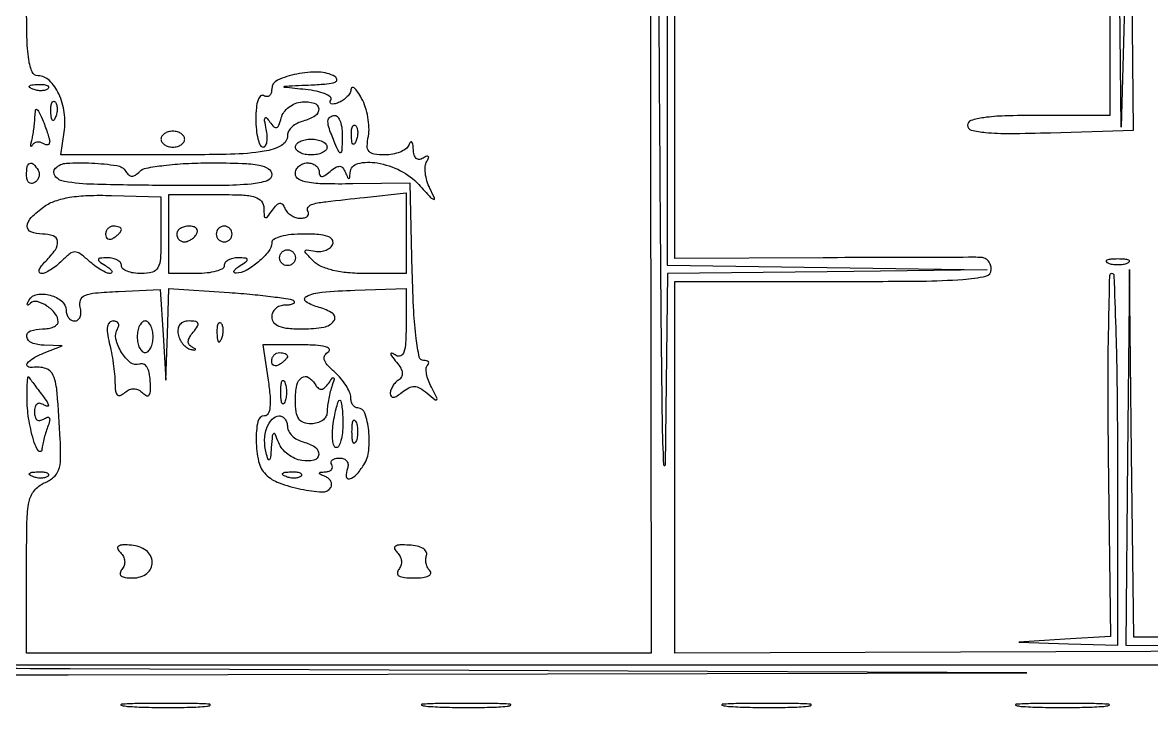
# Model space of a CAD drawing. Extents: x 23 to 255, y 40 to 184.
# Drawn here: x 181.51 to 193.59, y 39.85 to 47.19 of the extents above; entities that cross this region are included whole.
import ezdxf

# ---------------------------------------------------------------- set-up
doc = ezdxf.new("R2010")
doc.units = 0
doc.header["$MEASUREMENT"] = 0

msp = doc.modelspace()

# ---------------------------------------------------------------- linework, layer by layer
for points in [[(207.919475, 175.632891, 0.000007), (191.762556, 175.634099, 0.00002), (173.0434, 175.634494, 0.000013), (151.49745, 175.633531), (95.9364, 175.6296)], [(167.053275, 40.332954, -0.00004), (171.696274, 40.311522, -0.412839), (171.738, 40.2696, 0.412233), (171.77934, 40.227979, 0.000133), (174.318427, 40.211474, 0.001523), (177.474534, 40.201411, 0.000538), (181.99575, 40.20564), (192.2535, 40.226281), (182.0169, 40.2696, -0.000343), (177.467187, 40.291974, -0.994221), (177.467185, 40.304415, -0.001419), (180.053836, 40.31256, -0.000056), (189.504, 40.314428, -0.000244), (196.145196, 40.311752, -0.000507), (201.325528, 40.301882, -0.000554)], [(188.222756, 51.69065), (188.228809, 46.064725), (188.234861, 40.4388), (184.893231, 40.4388), (181.5516, 40.4388), (181.5516, 41.307039, -0.00422), (181.556132, 41.844042, -0.04516), (181.579421, 42.060584, -0.124096), (181.635556, 42.178496, -0.117056), (181.74195, 42.258789, 0.070598), (181.840532, 42.319828, 0.131779), (181.894205, 42.396072, 0.083928), (181.915947, 42.512981, 0.017354), (181.912104, 42.723, 0.005887), (181.879673, 43.223002, 0.072886), (181.837813, 43.408401, 0.228841), (181.757231, 43.483967, 0.115498), (181.61505, 43.494418, -0.181515), (181.564739, 43.504749, -0.449678), (181.559325, 43.53747, -0.092713), (181.627751, 43.595658, -0.034421), (181.74195, 43.650964), (181.9323, 43.727475), (181.74195, 43.732838, -0.077826), (181.607225, 43.757841, -0.285223), (181.555253, 43.822604, -0.349479), (181.593771, 43.885168, -0.086849), (181.7208, 43.9074, 0.041949), (181.785579, 43.912844, 0.061523), (181.840298, 43.929208, 0.080835), (181.877412, 43.95325, 0.211751), (181.89, 43.981641, 0.168543), (181.859677, 44.069043, 0.077457), (181.770197, 44.152117, 0.083656), (181.666478, 44.19928, 0.254255), (181.593702, 44.181616, -0.035479), (181.570227, 44.163202, -0.484039), (181.561244, 44.166054, -0.205112), (181.561902, 44.181439, -0.018049), (181.580421, 44.216708, -0.228997), (181.666267, 44.275561, -0.104731), (181.805266, 44.267496, -0.104231), (181.929533, 44.203688, -0.225908), (181.9746, 44.109033, 0.079247), (181.98173, 44.064328, 0.090944), (182.00235, 44.026378, 0.100771), (182.033038, 44.001007, 0.123107), (182.069067, 43.992, 0.17478), (182.101918, 44.003845, 0.129679), (182.124545, 44.03549, 0.095002), (182.132937, 44.083399, 0.059285), (182.125272, 44.14005, -0.151389), (182.128899, 44.216204, -0.211197), (182.175481, 44.264787, -0.076308), (182.288408, 44.292163, -0.010137), (182.534214, 44.308221), (182.981418, 44.328342), (183.011912, 43.842921), (183.042407, 43.3575), (183.058403, 43.849398), (183.0744, 44.341297), (183.719963, 44.296585, -0.006067), (183.970627, 44.276166, -0.009047), (184.18921, 44.25169, -0.004755), (184.372099, 44.226082, -0.160552), (184.410863, 44.206537, -0.285458), (184.414832, 44.18953, -0.203068), (184.401464, 44.174518, -0.080306), (184.366314, 44.164323, -0.030518), (184.3152, 44.1612, 0.088788), (184.261366, 44.151564, 0.094932), (184.215619, 44.123923, 0.09994), (184.185014, 44.082712, 0.110331), (184.1742, 44.0343, 0.176579), (184.19532, 43.976362, 0.128937), (184.25175, 43.936481, 0.069535), (184.35286, 43.913879, 0.020272), (184.5126, 43.9074, 0.043098), (184.73249, 43.926389, 0.193039), (184.840328, 43.993051, 0.427043), (184.826787, 44.071251, 0.084288), (184.6818, 44.136687, -0.078497), (184.541742, 44.197969, -0.586067), (184.545074, 44.254816, -0.091728), (184.711526, 44.300718, -0.013444), (185.0625, 44.321537), (185.6124, 44.339339), (185.6124, 43.949177, -0.01262), (185.607657, 43.761273, -0.065753), (185.588961, 43.659572, -0.205416), (185.554633, 43.620297, -0.252225), (185.50665, 43.622547, 0.021096), (185.457994, 43.649053, 0.574008), (185.448095, 43.642489, 0.150273), (185.45684, 43.618918, 0.006829), (185.510758, 43.550471, -0.039539), (185.55428, 43.487106, -0.103416), (185.571394, 43.434889, -0.153879), (185.563126, 43.392972, -0.130002), (185.531908, 43.360039, 0.065092), (185.497975, 43.332397, 0.051932), (185.469258, 43.294892, 0.053434), (185.449727, 43.253717, 0.084235), (185.4432, 43.215248, 0.167546), (185.453109, 43.186506, 0.26259), (185.476642, 43.176745, 0.113412), (185.515975, 43.190936, 0.030163), (185.5701, 43.2306, -0.050171), (185.640928, 43.278277, -0.133918), (185.69976, 43.291801, -0.12344), (185.760335, 43.273992, -0.039567), (185.837751, 43.219809, 0.005109), (185.92487, 43.149425, 0.428064), (185.940204, 43.15158, 0.281349), (185.941634, 43.170933, 0.003673), (185.883027, 43.282927, -0.03338), (185.850398, 43.355461, -0.044324), (185.831292, 43.425198, -0.051397), (185.826897, 43.482825, -0.192011), (185.840977, 43.515577, 0.115474), (185.853578, 43.53588, 0.254707), (185.850528, 43.553307, 0.16988), (185.83157, 43.56525, 0.056467), (185.798471, 43.569, -0.356666), (185.753095, 43.606086, -0.018716), (185.720421, 43.804799, -0.018684), (185.694697, 44.095771, -0.006408), (185.678621, 44.518654), (185.6547, 45.468309), (185.04135, 45.458862, -0.008395), (184.734356, 45.459288, -0.038988), (184.558044, 45.476286, -0.082994), (184.461122, 45.510534, -0.272867), (184.428, 45.566707, -0.107376), (184.437722, 45.611458, -0.099541), (184.465277, 45.649545, -0.09578), (184.506455, 45.675081, -0.091283), (184.5549, 45.684, -0.073201), (184.60339, 45.676863, -0.087756), (184.644523, 45.656106, -0.100549), (184.672021, 45.625253, -0.132654), (184.6818, 45.589041, 0.095656), (184.689042, 45.551533, 0.31457), (184.709018, 45.538451, 0.143321), (184.743595, 45.549696, 0.023397), (184.800473, 45.592572, -0.03412), (184.861509, 45.636563, -0.156919), (184.90328, 45.647007, -0.214827), (184.935484, 45.62985, -0.06923), (184.962994, 45.581781, 0.010608), (184.98629, 45.527107, 0.275956), (184.998924, 45.518309, 0.398874), (185.008695, 45.526362, 0.014839), (185.013521, 45.57825, -0.329183), (185.096331, 45.676746, -0.102017), (185.301809, 45.683395, -0.074559), (185.552101, 45.6005, -0.090711), (185.748463, 45.45135, 0.002727), (185.874721, 45.314655, 0.123371), (185.9068, 45.293907, 0.653706), (185.91669, 45.304707, 0.009243), (185.867393, 45.410798, -0.040802), (185.835957, 45.49139, -0.042953), (185.81869, 45.574645, -0.046975), (185.816861, 45.648486, -0.121711), (185.833059, 45.69882, 0.030943), (185.853172, 45.736373, 0.324046), (185.849949, 45.75253, 0.30504), (185.833131, 45.755158, 0.029117), (185.794671, 45.734379, -0.117623), (185.754447, 45.721075, -0.205695), (185.721701, 45.731945, -0.146394), (185.699466, 45.7679, -0.054932), (185.690321, 45.827057, 0.022138), (185.685337, 45.883622, 0.170249), (185.673476, 45.907005, 0.453622), (185.658393, 45.90568, 0.062064), (185.640971, 45.87435, -0.141396), (185.609209, 45.8338, -0.058824), (185.54788, 45.799664, -0.051787), (185.469136, 45.776431, -0.045888), (185.383988, 45.7686, -0.034734), (185.270428, 45.776498, -0.181435), (185.216286, 45.805924, -0.189552), (185.196205, 45.862815, -0.038407), (185.208411, 45.971231, 0.057402), (185.215256, 46.06331, 0.034061), (185.203315, 46.17286, 0.033701), (185.176145, 46.281977, 0.048766), (185.136671, 46.373081, 0.019998), (185.093871, 46.443471, 0.062521), (185.057767, 46.485374, 0.248156), (185.035675, 46.490974, 0.337384), (185.023198, 46.475601, -0.114782), (185.012385, 46.434882, -0.063047), (184.982513, 46.392508, -0.05774), (184.939337, 46.354985, -0.058494), (184.888906, 46.32852, -0.037356), (184.841466, 46.314274, -0.1367), (184.810416, 46.315973, -0.3162), (184.799175, 46.33133, -0.144234), (184.806077, 46.356557, 0.373615), (184.800787, 46.389023, 0.07579), (184.746593, 46.421719, 0.04735), (184.654476, 46.449905, 0.024588), (184.535521, 46.468266, -0.000685), (184.310395, 46.492071, -0.666966), (184.308228, 46.499394, -0.160437), (184.326013, 46.506167, -0.000406), (184.5972, 46.518351, 0.011263), (184.765164, 46.529556, 0.062102), (184.853636, 46.548707, 0.341879), (184.871173, 46.575785, 0.247221), (184.851, 46.607338, 0.124127), (184.678847, 46.655028, 0.054817), (184.442005, 46.634545, 0.056863), (184.235994, 46.568691, 0.295093), (184.1742, 46.473105, -0.072554), (184.167939, 46.430188, -0.148531), (184.149349, 46.402096, -0.188677), (184.121762, 46.393006, -0.125378), (184.0896, 46.4031, 0.336396), (184.05597, 46.399881, 0.125298), (184.02842, 46.35756, 0.059005), (184.010481, 46.27335, 0.023007), (184.005, 46.154293, 0.024045), (184.010552, 46.038905, 0.038321), (184.027525, 45.941646, 0.044956), (184.052011, 45.872253, 0.293443), (184.08168, 45.8532, 0.260791), (184.107739, 45.867784, 0.092441), (184.12358, 45.909115, 0.062559), (184.12707, 45.970608, 0.036889), (184.116641, 46.04355, -0.010088), (184.098885, 46.133177, -0.160497), (184.103241, 46.163463, -0.52662), (184.119013, 46.165689, -0.030991), (184.155124, 46.120998, 0.0391), (184.198008, 46.06965, 0.29518), (184.227395, 46.062993, 0.220083), (184.252005, 46.087561, 0.024307), (184.276481, 46.165475, -0.096101), (184.305839, 46.226658, -0.069577), (184.359033, 46.280652, -0.067324), (184.427039, 46.319543, -0.077618), (184.499718, 46.336569, -0.08835), (184.628384, 46.323522, -0.317782), (184.677319, 46.262775, -0.272723), (184.638662, 46.186627, -0.078351), (184.5126, 46.131513, 0.056221), (184.447895, 46.106557, 0.063139), (184.393103, 46.068544, 0.072385), (184.355959, 46.023871, 0.138147), (184.3434, 45.979284, -0.273044), (184.279294, 45.870645, -0.087555), (184.094907, 45.807499, -0.033903), (183.734291, 45.775865, -0.00493), (182.997533, 45.7686), (181.919304, 45.7686), (181.955128, 46.012685, 0.071421), (181.955785, 46.222558, 0.073984), (181.897047, 46.421445, 0.088771), (181.796466, 46.564761, 0.19797), (181.675523, 46.6146, -0.299874), (181.612259, 46.656292, -0.066804), (181.575701, 46.787356, -0.029695), (181.556279, 47.031946, -0.004967), (181.5516, 47.5029)], [(188.4042, 49.4064), (188.4042, 46.997052), (188.4042, 44.587703), (190.11735, 44.562949), (191.8305, 44.538195), (190.118854, 44.518897), (188.407208, 44.4996), (188.382978, 42.44805, -0.970761), (188.369837, 42.447815, -0.008494), (188.354875, 42.93754, -0.001475), (188.337373, 44.587742, -0.000496), (188.321332, 46.9953, 0.000459), (188.305034, 49.468835, 0.000951)], [(194.60115, 40.459037), (188.4888, 40.4388), (188.4888, 42.4269), (188.4888, 44.415), (190.1808, 44.415, 0.002184), (191.124596, 44.419123, 0.016532), (191.56965, 44.437736, 0.031097), (191.815281, 44.471608, 0.357), (191.8728, 44.5419, 0.081451), (191.86481, 44.590625, 0.089431), (191.841736, 44.632515, 0.097204), (191.807394, 44.661156, 0.1179), (191.76705, 44.672175, 0.008329), (191.687816, 44.673383, 0.000126), (191.226403, 44.672616, 0.000339), (190.690608, 44.671227, 0.000224), (190.07505, 44.668938), (188.4888, 44.662326), (188.4888, 46.992063), (188.4888, 49.3218)], [(193.1418, 47.7567), (193.1418, 46.1916), (192.3804, 46.1916, 0.007208), (192.01816, 46.186378, 0.027293), (191.792425, 46.167508, 0.043177), (191.655692, 46.136317, 0.325444), (191.618821, 46.08585, 0.344373), (191.658506, 46.034887, 0.039269), (191.812183, 46.008923, 0.024174), (192.070306, 45.998453, 0.005531), (192.507121, 46.006693), (193.3956, 46.033286), (193.376996, 47.867893)], [(197.034959, 40.608), (193.398718, 40.608), (193.374372, 42.57495), (193.350026, 44.5419), (193.330513, 42.533539), (193.311, 40.525178), (197.01225, 40.502227, -0.001224)]]:
    msp.add_lwpolyline(points, format="xyb")
msp.add_lwpolyline([(193.311, 47.8836), (193.263608, 46.0647), (193.245004, 47.73555)])
for points in [[(181.782488, 46.478887, -0.126455), (181.754829, 46.462539, -0.060344), (181.713772, 46.455842, -0.05415), (181.666603, 46.459008, -0.051402), (181.620338, 46.472209, -0.054073), (181.585087, 46.490952, -0.470617), (181.583628, 46.50637, -0.168741), (181.608311, 46.518326, -0.018894), (181.67145, 46.523321, -0.028489), (181.730347, 46.522391, -0.077125), (181.770954, 46.513024, -0.208169), (181.786397, 46.497403, -0.296942)], [(181.799454, 45.911657, -0.134966), (181.795399, 45.889582, -0.213079), (181.780925, 45.877367, -0.147628), (181.757252, 45.877652, -0.062174), (181.728026, 45.891034, 0.079585), (181.695778, 45.904469, 0.094753), (181.662905, 45.906014, 0.105917), (181.634567, 45.895572, 0.125204), (181.614991, 45.874877, -0.074951), (181.604078, 45.860761, -0.608481), (181.598159, 45.86279, -0.086133), (181.598659, 45.883185, -0.012712), (181.607766, 45.923569, 0.018696), (181.619102, 45.976805, 0.009448), (181.629594, 46.044599, 0.00937), (181.637804, 46.115116, 0.013765), (181.642146, 46.177369, -0.017882), (181.647635, 46.247714, -0.48304), (181.661467, 46.256331, -0.200434), (181.680665, 46.238857, -0.007727), (181.7208, 46.1493, -0.010516), (181.74907, 46.079502, -0.011043), (181.773897, 46.009697, -0.01075), (181.792665, 45.948619, -0.047528)], [(181.863191, 46.175737, -0.054073), (181.844448, 46.140487, -0.470617), (181.82903, 46.139028, -0.168741), (181.817074, 46.163711, -0.018894), (181.812079, 46.22685, -0.028489), (181.813009, 46.285747, -0.077125), (181.822376, 46.326354, -0.208169), (181.837997, 46.341797, -0.296942), (181.856513, 46.337888, -0.126455), (181.872861, 46.310229, -0.060344), (181.879558, 46.269172, -0.05415), (181.876392, 46.222003, -0.051402)], [(184.929654, 45.95895, -0.004372), (184.92482, 45.818073, -0.215481), (184.912512, 45.793691, -0.485414), (184.89515, 45.797665, -0.009027), (184.851, 45.8955, -0.014632), (184.791155, 46.046826, -0.087053), (184.776528, 46.130203, -0.234317), (184.798138, 46.173784, -0.163981), (184.851, 46.1916, -0.24567), (184.883009, 46.174862, -0.070412), (184.909002, 46.123259, -0.053373), (184.925767, 46.048065, -0.034583)], [(182.9898, 45.9378, 0.148195), (182.999577, 45.905537, 0.098894), (183.027077, 45.878051, 0.082425), (183.068186, 45.859519, 0.064853), (183.1167, 45.8532, 0.064853), (183.165214, 45.859519, 0.082425), (183.206323, 45.878051, 0.098894), (183.233823, 45.905537, 0.148195), (183.2436, 45.9378, 0.148195), (183.233823, 45.970063, 0.098894), (183.206323, 45.997549, 0.082425), (183.165214, 46.016081, 0.064853), (183.1167, 46.0224, 0.064853), (183.068186, 46.016081, 0.082425), (183.027077, 45.997549, 0.098894), (182.999577, 45.970063, 0.148195)], [(185.077991, 45.921937, -0.054073), (185.059248, 45.886687, -0.470617), (185.04383, 45.885228, -0.168741), (185.031874, 45.909911, -0.018894), (185.026879, 45.97305, -0.028489), (185.027809, 46.031947, -0.077125), (185.037176, 46.072554, -0.208169), (185.052797, 46.087997, -0.296942), (185.071313, 46.084088, -0.126455), (185.087661, 46.056429, -0.060344), (185.094358, 46.015372, -0.05415), (185.091192, 45.968203, -0.051402)], [(184.7664, 45.8532, -0.191087), (184.753585, 45.820893, -0.088204), (184.716698, 45.793451, -0.068025), (184.661954, 45.774834, -0.048028), (184.5972, 45.7686, -0.048028), (184.532446, 45.774834, -0.068025), (184.477703, 45.793451, -0.088204), (184.440815, 45.820893, -0.191087), (184.428, 45.8532, -0.191087), (184.440815, 45.885507, -0.088204), (184.477703, 45.912949, -0.068025), (184.532446, 45.931566, -0.048028), (184.5972, 45.9378, -0.048028), (184.661954, 45.931566, -0.068025), (184.716698, 45.912949, -0.088204), (184.753585, 45.885507, -0.191087)], [(181.674887, 45.605246, -0.108373), (181.686867, 45.571127, -0.099685), (181.684006, 45.534016, -0.095498), (181.666706, 45.499625, -0.090427), (181.63758, 45.473353, -0.136093), (181.604928, 45.463856, -0.190788), (181.576857, 45.474567, -0.140899), (181.557912, 45.505517, -0.067432), (181.5516, 45.552107, -0.039415), (181.558804, 45.643355, -0.25701), (181.586048, 45.678406, -0.315493), (181.624936, 45.67035, -0.050477)], [(182.613656, 45.592029, 0.075363), (182.645239, 45.554835, 0.181024), (182.678576, 45.542357, 0.150038), (182.71641, 45.553972, 0.047458), (182.762469, 45.592029, -0.152534), (182.831344, 45.62812, -0.014553), (183.021263, 45.656983, -0.017506), (183.25487, 45.677291, -0.012927), (183.51432, 45.684, -0.007314), (183.857344, 45.678982, -0.039762), (184.042013, 45.658821, -0.092845), (184.139699, 45.620552, -0.258609), (184.1742, 45.558308, -0.328563), (184.125339, 45.49198, -0.050965), (183.955448, 45.457692, -0.023129), (183.638448, 45.441492, -0.003329), (182.9898, 45.442691, -0.003825), (182.270352, 45.454315, -0.034683), (181.957725, 45.483518, -0.18663), (181.856913, 45.542788, -0.380886), (181.8618, 45.6276, -0.184029), (181.979554, 45.680385, -0.026182), (182.249259, 45.681754, -0.024978), (182.51703, 45.655638, -0.22101)], [(182.9898, 44.909267, -0.010986), (182.98436, 44.661714, -0.108584), (182.957731, 44.561717, -0.215148), (182.898109, 44.514444, -0.061714), (182.7783, 44.4996, -0.038131), (182.697308, 44.505786, -0.057076), (182.628928, 44.524451, -0.074992), (182.582268, 44.551804, -0.226478), (182.5668, 44.5842, 0.17131), (182.555443, 44.616375, 0.095191), (182.52331, 44.643568, 0.075283), (182.475385, 44.66173, 0.055234), (182.41875, 44.667505, 0.011938), (182.335934, 44.664802, 0.327416), (182.320061, 44.651719, 0.309569), (182.327347, 44.631867, 0.011213), (182.3976, 44.5842, -0.026443), (182.441429, 44.552471, -0.090233), (182.464329, 44.525901, -0.3051), (182.463319, 44.509347, -0.229143), (182.446561, 44.500895, -0.110828), (182.406771, 44.509133, -0.027273), (182.347161, 44.540123, -0.026582), (182.281153, 44.584043, -0.023831), (182.217622, 44.636254, 0.024586), (182.125115, 44.712045, 0.160671), (182.068842, 44.730607, 0.169755), (182.01424, 44.711519, 0.028205), (181.929968, 44.636254, -0.028091), (181.871436, 44.583953, -0.029954), (181.808605, 44.539742, -0.031378), (181.750401, 44.508656, -0.107363), (181.708714, 44.4996, -0.28973), (181.689276, 44.511896, -0.200508), (181.688018, 44.538652, -0.079142), (181.711749, 44.581406, -0.030189), (181.757057, 44.632543, 0.042641), (181.860353, 44.755138, 0.186957), (181.882933, 44.845338, 0.284216), (181.836649, 44.902786, 0.084899), (181.7208, 44.9226, -0.090761), (181.59887, 44.944917, -0.331529), (181.559082, 45.007199, -0.183415), (181.602446, 45.100627, -0.039495), (181.74195, 45.216822, -0.071613), (181.85929, 45.276805, -0.041635), (182.013002, 45.315458, -0.032453), (182.209761, 45.334853, -0.016026), (182.46105, 45.335186), (182.9898, 45.318935)], [(184.090895, 45.19755, 0.013356), (184.093842, 45.114487, 0.33149), (184.107794, 45.098002, 0.292297), (184.129432, 45.105668, 0.011504), (184.181936, 45.1764, -0.02856), (184.228184, 45.234458, -0.172412), (184.261481, 45.252629, -0.274217), (184.289238, 45.241634, -0.068328), (184.314591, 45.19755, 0.090766), (184.340308, 45.157117, 0.06529), (184.381568, 45.122864, 0.06378), (184.43141, 45.099698, 0.077076), (184.482343, 45.0918, 0.056833), (184.527041, 45.096897, 0.122471), (184.557714, 45.112509, 0.190431), (184.569728, 45.135591, 0.165773), (184.563614, 45.1623, -0.298533), (184.564881, 45.209815, -0.181227), (184.612848, 45.243011, -0.033074), (184.753276, 45.268663, -0.002115), (185.16825, 45.314631), (185.6124, 45.36193), (185.6124, 44.930765), (185.6124, 44.4996), (185.183357, 44.4996, -0.021829), (184.990536, 44.508022, -0.036447), (184.830265, 44.533913, -0.044515), (184.705092, 44.575672, -0.093882), (184.620799, 44.633115, -0.006685), (184.540057, 44.716046, -0.237066), (184.532501, 44.741083, -0.402222), (184.548837, 44.753083, -0.012363), (184.639215, 44.738865, 0.068386), (184.700056, 44.736175, 0.074926), (184.757379, 44.75032, 0.084147), (184.802496, 44.778569, 0.127464), (184.828123, 44.81685, 0.25346), (184.820612, 44.863364, 0.147041), (184.773388, 44.897239, 0.064851), (184.676154, 44.917025, 0.017807), (184.51965, 44.9226, 0.023778), (184.381347, 44.916019, 0.044305), (184.271123, 44.895547, 0.05967), (184.196904, 44.864918, 0.271437), (184.1742, 44.826177, -0.173549), (184.142028, 44.736279, -0.045152), (184.032628, 44.625158, -0.045862), (183.901488, 44.533248, -0.126456), (183.7935, 44.503586, -0.188131), (183.773911, 44.510857, -0.344394), (183.771028, 44.526691, -0.101858), (183.792256, 44.552609, -0.026957), (183.8358, 44.5842, 0.011213), (183.906053, 44.631867, 0.309569), (183.913339, 44.651719, 0.327416), (183.897466, 44.664802, 0.011938), (183.81465, 44.667505, 0.055234), (183.758015, 44.66173, 0.075283), (183.71009, 44.643568, 0.095191), (183.677957, 44.616375, 0.17131), (183.6666, 44.5842, -0.277684), (183.646965, 44.55157, -0.052312), (183.579621, 44.524451, -0.042582), (183.483958, 44.505737, -0.027026), (183.3705, 44.4996), (183.0744, 44.4996), (183.0744, 44.9226), (183.0744, 45.3456), (183.582, 45.3456, -0.0094), (183.858946, 45.340393, -0.061455), (183.99599, 45.318227, -0.154505), (184.064219, 45.272575, -0.167995)], [(182.3976, 44.917607, 0.108972), (182.404223, 44.887579, 0.182303), (182.422451, 44.869691, 0.161196), (182.449874, 44.867059, 0.082592), (182.4822, 44.8803, 0.029505), (182.514583, 44.903057, 0.035638), (182.541949, 44.928186, 0.038439), (182.561255, 44.952065, 0.151918), (182.5668, 44.969893, 0.210953), (182.560501, 44.984159, 0.081139), (182.541949, 44.996241, 0.061769), (182.514589, 45.004464, 0.042167), (182.4822, 45.0072, 0.105053), (182.44992, 45.000342, 0.099167), (182.422451, 44.980882, 0.09642), (182.40404, 44.951807, 0.093332)], [(183.159, 44.9226, 0.092995), (183.165059, 44.890305, 0.096318), (183.182385, 44.862851, 0.099231), (183.208233, 44.844477, 0.105429), (183.238607, 44.838, 0.089642), (183.272919, 44.844201, 0.053229), (183.310189, 44.862851, 0.051032), (183.344595, 44.890239, 0.06081), (183.3705, 44.9226, 0.139169), (183.379632, 44.954718, 0.191142), (183.368683, 44.982349, 0.138808), (183.337561, 45.001002, 0.066118), (183.290893, 45.0072, 0.062283), (183.240462, 45.000894, 0.080552), (183.197744, 44.982349, 0.097988), (183.169154, 44.954865, 0.153634)], [(183.582, 44.9226, 0.099038), (183.588459, 44.890313, 0.097945), (183.606851, 44.862851, 0.097945), (183.634313, 44.844459, 0.099038), (183.6666, 44.838, 0.099038), (183.698887, 44.844459, 0.097945), (183.726349, 44.862851, 0.097945), (183.744741, 44.890313, 0.099038), (183.7512, 44.9226, 0.099038), (183.744741, 44.954887, 0.097945), (183.726349, 44.982349, 0.097945), (183.698887, 45.000741, 0.099038), (183.6666, 45.0072, 0.099038), (183.634313, 45.000741, 0.097945), (183.606851, 44.982349, 0.097945), (183.588459, 44.954887, 0.099038)], [(184.428, 44.6688, -0.099038), (184.421541, 44.636513, -0.097945), (184.403149, 44.609051, -0.097945), (184.375687, 44.590659, -0.099038), (184.3434, 44.5842, -0.099038), (184.311113, 44.590659, -0.097945), (184.283651, 44.609051, -0.097945), (184.265259, 44.636513, -0.099038), (184.2588, 44.6688, -0.099038), (184.265259, 44.701087, -0.097945), (184.283651, 44.728549, -0.097945), (184.311113, 44.746941, -0.099038), (184.3434, 44.7534, -0.099038), (184.375687, 44.746941, -0.097945), (184.403149, 44.728549, -0.097945), (184.421541, 44.701087, -0.099038)], [(193.12065, 44.612771, 0.057986), (193.168873, 44.599545, 0.037979), (193.2264, 44.595169, 0.037979), (193.283927, 44.599545, 0.057986), (193.33215, 44.612771, 0.174857), (193.349864, 44.628615, 0.447206), (193.344708, 44.642907, 0.078554), (193.301816, 44.652803, 0.017491), (193.2264, 44.655442, 0.017491), (193.150984, 44.652803, 0.078554), (193.108092, 44.642907, 0.447206), (193.102936, 44.628615, 0.174857)], [(193.123663, 42.558183), (193.147826, 40.616624), (192.658363, 40.586008), (192.1689, 40.555393), (192.69765, 40.539397), (193.2264, 40.5234), (193.2264, 42.5115, 0.002991), (193.22184, 43.273836, 0.004985), (193.207762, 43.915617, 0.000998), (193.188801, 44.474704, 0.403411), (193.16295, 44.499671, 0.407406), (193.137416, 44.474782, 0.001048), (193.125236, 43.929389, 0.005107), (193.118957, 43.302667, 0.003062)], [(182.436822, 43.75935, -0.015683), (182.459549, 43.65616, -0.010853), (182.479032, 43.538218, -0.010956), (182.492821, 43.423961, -0.022001), (182.497741, 43.333259, 0.025219), (182.503243, 43.242626, 0.167118), (182.522363, 43.202246, 0.308689), (182.554197, 43.195841, 0.07325), (182.60295, 43.225496, -0.065642), (182.654279, 43.257793, -0.115094), (182.703203, 43.26778, -0.118282), (182.750568, 43.255013, -0.071781), (182.797273, 43.220087, 0.096474), (182.837713, 43.192831, 0.373064), (182.864253, 43.201434, 0.132421), (182.877712, 43.248258, 0.01854), (182.87563, 43.349863, 0.037468), (182.86366, 43.439689, 0.092157), (182.838379, 43.500988, 0.156755), (182.8022, 43.530536, 0.187056), (182.758441, 43.530713, -0.268946), (182.665167, 43.545733, -0.083712), (182.568097, 43.656711, -0.078409), (182.508273, 43.800157, -0.200678), (182.525581, 43.909148, 0.097363), (182.537455, 43.940747, 0.174928), (182.532529, 43.967662, 0.170646), (182.511377, 43.985675, 0.092101), (182.47733, 43.992, 0.202838), (182.438703, 43.975657, 0.150601), (182.417426, 43.93391, 0.079069), (182.416384, 43.862454, 0.026236)], [(182.736, 43.8228, 0.048028), (182.742234, 43.758046, 0.068025), (182.760851, 43.703302, 0.088204), (182.788293, 43.666415, 0.191087), (182.8206, 43.6536, 0.191087), (182.852907, 43.666415, 0.088204), (182.880349, 43.703302, 0.068025), (182.898966, 43.758046, 0.048028), (182.9052, 43.8228, 0.048028), (182.898966, 43.887554, 0.068025), (182.880349, 43.942297, 0.088204), (182.852907, 43.979185, 0.191087), (182.8206, 43.992, 0.191087), (182.788293, 43.979185, 0.088204), (182.760851, 43.942297, 0.068025), (182.742234, 43.887554, 0.048028)], [(183.173947, 43.85096, 0.065058), (183.192449, 43.795407, 0.060453), (183.22495, 43.744943, 0.06459), (183.265875, 43.706905, 0.105462), (183.309165, 43.688105, 0.013667), (183.347988, 43.681352, 0.268289), (183.358835, 43.685677, 0.454775), (183.357245, 43.694107, 0.018871), (183.326784, 43.710472, -0.112358), (183.292982, 43.737753, -0.181594), (183.281885, 43.772552, -0.121735), (183.295256, 43.816896, -0.039418), (183.335028, 43.873327, 0.027652), (183.380701, 43.935, 0.240583), (183.38433, 43.967874, 0.274522), (183.360072, 43.987201, 0.034231), (183.290056, 43.992, 0.084674), (183.232771, 43.982229, 0.136884), (183.192507, 43.95409, 0.136727), (183.172598, 43.909143, 0.084393)], [(183.588679, 43.85805, 0.018894), (183.593674, 43.794911, 0.168741), (183.60563, 43.770228, 0.470617), (183.621048, 43.771687, 0.054073), (183.639791, 43.806937, 0.051402), (183.652992, 43.853203, 0.05415), (183.656158, 43.900372, 0.060344), (183.649461, 43.941429, 0.126455), (183.633113, 43.969088, 0.296942), (183.614597, 43.972997, 0.208169), (183.598976, 43.957554, 0.077125), (183.589609, 43.916947, 0.028489)], [(184.136322, 43.3575, -0.015134), (184.156649, 43.186895, -0.04641), (184.156133, 43.070603, -0.085149), (184.137061, 43.0009, -0.291302), (184.099206, 42.9768, 0.357518), (184.02578, 42.916603, 0.054157), (184.007591, 42.71315, 0.051217), (184.034943, 42.488941, 0.141346), (184.111128, 42.350987, 0.108164), (184.253878, 42.259506, 0.038903), (184.487334, 42.193221, 0.035088), (184.715111, 42.163734, 0.275632), (184.805947, 42.210945, 0.136345), (184.81517, 42.242714, 0.121842), (184.807291, 42.27622, 0.103266), (184.782915, 42.306411, 0.075776), (184.745777, 42.328395, -0.010946), (184.69205, 42.351436, -0.318595), (184.684931, 42.363671, -0.357152), (184.694264, 42.37318, -0.012127), (184.750243, 42.377921, 0.067704), (184.789411, 42.385675, 0.131748), (184.815656, 42.403347, 0.177646), (184.824983, 42.427788, 0.142582), (184.817414, 42.4551, -0.169346), (184.811497, 42.481802, -0.189904), (184.823895, 42.504891, -0.120498), (184.855197, 42.52051, -0.055806), (184.900662, 42.5256, -0.092522), (184.946322, 42.517078, -0.142027), (184.978104, 42.492857, -0.148326), (184.991166, 42.45627, -0.104079), (184.984196, 42.4128, 0.107998), (184.971569, 42.329955, 0.463607), (185.006508, 42.304015, 0.153058), (185.079858, 42.34732, 0.043894), (185.160236, 42.453938, 0.114481), (185.212819, 42.607317, 0.052396), (185.212312, 42.820127, 0.054467), (185.171451, 43.006425, 0.321999), (185.094938, 43.0614, -0.15028), (185.066435, 43.070165, -0.098565), (185.042154, 43.094825, -0.081707), (185.025778, 43.131684, -0.063849), (185.0202, 43.175188, 0.106157), (185.008526, 43.229554, 0.036066), (184.96991, 43.301063, 0.033952), (184.914515, 43.376226, 0.033069), (184.849001, 43.443909, -0.024333), (184.768679, 43.524042, -0.115785), (184.737371, 43.58036, -0.214238), (184.744014, 43.625766, -0.109922), (184.785551, 43.667226, 0.46637), (184.789097, 43.693828, 0.151598), (184.749696, 43.716894, 0.042755), (184.644457, 43.732078, 0.013662), (184.486266, 43.736905), (184.079233, 43.7382)], [(184.3434, 43.616293, -0.151918), (184.337855, 43.598465, -0.038439), (184.318549, 43.574586, -0.035638), (184.291183, 43.549457, -0.029505), (184.2588, 43.5267, -0.082592), (184.226474, 43.513459, -0.161196), (184.199051, 43.516091, -0.182303), (184.180823, 43.533979, -0.108972), (184.1742, 43.564007, -0.093332), (184.18064, 43.598207, -0.09642), (184.199051, 43.627282, -0.099167), (184.22652, 43.646742, -0.105053), (184.2588, 43.6536, -0.042167), (184.291189, 43.650864, -0.061769), (184.318549, 43.642641, -0.081139), (184.337101, 43.630559, -0.210953)], [(181.723589, 43.19321, -0.013452), (181.772022, 43.125379, -0.103597), (181.786669, 43.089411, -0.535857), (181.775836, 43.078965, -0.081269), (181.74195, 43.092453, 0.081714), (181.697317, 43.110173, 0.208263), (181.663873, 43.10354, 0.181527), (181.642891, 43.07321, 0.061593), (181.6362, 43.0191, 0.063067), (181.642794, 42.967031, 0.168016), (181.663191, 42.936225, 0.206965), (181.694909, 42.9283, 0.097874), (181.735177, 42.943385, -0.062479), (181.776144, 42.962113, -0.370727), (181.796123, 42.953524, -0.183547), (181.799012, 42.922084, -0.023756), (181.777477, 42.856859, 0.016198), (181.75534, 42.793068, 0.013216), (181.735702, 42.723516, 0.013427), (181.721032, 42.658493, 0.033753), (181.714854, 42.610331, -0.68647), (181.682248, 42.599975, -0.096779), (181.633537, 42.693041, -0.028403), (181.57859, 42.925156, -0.038792), (181.557546, 43.13895, -0.007539), (181.55695, 43.247461, -0.015298), (181.560379, 43.332737, -0.01744), (181.566521, 43.390657, -0.685786), (181.575539, 43.39275, 0.009479), (181.591022, 43.370856, 0.00096), (181.628904, 43.319595, 0.001202), (181.674312, 43.258701, 0.000958)], [(184.645082, 43.306168, 0.084733), (184.676173, 43.270908, 0.210313), (184.70869, 43.2621, 0.157157), (184.744185, 43.279767, 0.044239), (184.784956, 43.327318, -0.009426), (184.826268, 43.382897, -0.487772), (184.837957, 43.382957, -0.24425), (184.841217, 43.365931, -0.005941), (184.816681, 43.287131, 0.019093), (184.797423, 43.219023, 0.014127), (184.78117, 43.142439, 0.014323), (184.769924, 43.069134, 0.030906), (184.7664, 43.012181, -0.139749), (184.753357, 42.966428, -0.099977), (184.716698, 42.927444, -0.085333), (184.661869, 42.901192, -0.069187), (184.5972, 42.8922, -0.081208), (184.514688, 42.90569, -0.166173), (184.46325, 42.945075, -0.116834), (184.435805, 43.019022, -0.030703), (184.428, 43.146, -0.049079), (184.443614, 43.304685, -0.186875), (184.495997, 43.3872, -0.321683), (184.567548, 43.388145, -0.102347)], [(184.314829, 43.12485, -0.174857), (184.298985, 43.107136, -0.447206), (184.284693, 43.112292, -0.078554), (184.274797, 43.155184, -0.017491), (184.272158, 43.2306, -0.017491), (184.274797, 43.306016, -0.078554), (184.284693, 43.348908, -0.447206), (184.298985, 43.354064, -0.174857), (184.314829, 43.33635, -0.057986), (184.328055, 43.288127, -0.037979), (184.332431, 43.2306, -0.037979), (184.328055, 43.173073, -0.057986)], [(184.9356, 42.8922, -0.026053), (184.930529, 42.794946, -0.041208), (184.915053, 42.712954, -0.049958), (184.892656, 42.654997, -0.282744), (184.865652, 42.6384, -0.314934), (184.841211, 42.65549, -0.055623), (184.827194, 42.712954, -0.042928), (184.823723, 42.794911, -0.025568), (184.832954, 42.8922, -0.011827), (184.849593, 42.989489, -0.018975), (184.868867, 43.071446, -0.013551), (184.888428, 43.135583, -0.322443), (184.902902, 43.146, -0.360284), (184.915832, 43.135293, -0.014861), (184.925995, 43.071446, -0.019939), (184.933246, 42.989505, -0.012096)], [(184.3434, 42.859767, 0.129214), (184.356028, 42.81172, 0.073972), (184.393103, 42.764115, 0.065681), (184.447907, 42.724134, 0.060903), (184.5126, 42.698487, -0.082793), (184.639122, 42.641836, -0.271585), (184.677756, 42.562711, -0.328528), (184.626469, 42.503162, -0.09438), (184.497334, 42.498413, -0.071224), (184.422071, 42.521172, -0.054482), (184.348435, 42.565785, -0.055292), (184.287371, 42.624295, -0.08083), (184.24948, 42.688232, 0.009359), (184.211135, 42.780888, 0.459107), (184.194236, 42.786095, 0.232658), (184.181017, 42.764616, 0.005036), (184.170332, 42.6384, -0.006752), (184.161155, 42.534233, -0.165677), (184.149243, 42.508244, -0.565804), (184.135297, 42.51132, -0.01759), (184.114931, 42.579892, -0.069842), (184.09908, 42.718249, -0.079274), (184.123434, 42.849403, -0.100173), (184.179851, 42.943203, -0.210431), (184.256145, 42.9768, -0.133129), (184.289419, 42.967781, -0.100521), (184.317769, 42.942422, -0.087595), (184.336843, 42.904488, -0.07292)], [(185.076229, 42.70185, -0.174857), (185.060385, 42.684136, -0.447206), (185.046093, 42.689292, -0.078554), (185.036197, 42.732184, -0.017491), (185.033558, 42.8076, -0.017491), (185.036197, 42.883016, -0.078554), (185.046093, 42.925908, -0.447206), (185.060385, 42.931064, -0.174857), (185.076229, 42.91335, -0.057986), (185.089455, 42.865127, -0.037979), (185.093831, 42.8076, -0.037979), (185.089455, 42.750073, -0.057986)], [(181.782488, 42.333488, -0.126455), (181.754829, 42.317139, -0.060344), (181.713772, 42.310442, -0.05415), (181.666603, 42.313608, -0.051402), (181.620338, 42.326809, -0.054073), (181.585087, 42.345552, -0.470617), (181.583628, 42.36097, -0.168741), (181.608311, 42.372926, -0.018894), (181.67145, 42.377921, -0.028489), (181.730347, 42.376991, -0.077125), (181.770954, 42.367624, -0.208169), (181.786397, 42.352003, -0.296942)], [(184.489688, 42.333488, -0.126455), (184.462029, 42.317139, -0.060344), (184.420972, 42.310442, -0.05415), (184.373803, 42.313608, -0.051402), (184.327538, 42.326809, -0.054073), (184.292287, 42.345552, -0.470617), (184.290828, 42.36097, -0.168741), (184.315511, 42.372926, -0.018894), (184.37865, 42.377921, -0.028489), (184.437547, 42.376991, -0.077125), (184.478154, 42.367624, -0.208169), (184.493597, 42.352003, -0.296942)], [(182.556287, 41.515273, -0.078462), (182.58772, 41.472053, -0.096837), (182.601419, 41.424253, -0.101327), (182.59586, 41.376507, -0.093986), (182.571981, 41.333343, 0.123748), (182.553357, 41.294439, 0.28656), (182.564242, 41.265337, 0.134679), (182.608267, 41.247397, 0.029812), (182.690319, 41.2425, 0.161117), (182.839345, 41.291801, 0.249103), (182.896244, 41.411558, 0.224347), (182.830246, 41.536462, 0.146687), (182.674606, 41.59363, 0.019423), (182.578406, 41.595734, 0.142955), (182.534974, 41.582253, 0.372697), (182.527636, 41.555982, 0.086276)], [(185.517287, 41.515273, -0.078462), (185.54872, 41.472053, -0.096837), (185.562419, 41.424253, -0.101327), (185.55686, 41.376507, -0.093986), (185.532981, 41.333343, 0.17347), (185.518848, 41.294529, 0.276283), (185.536287, 41.264998, 0.102289), (185.594783, 41.247263, 0.02263), (185.699964, 41.2425, 0.026974), (185.790608, 41.247394, 0.076269), (185.85169, 41.26365, 0.203622), (185.874744, 41.288067, 0.293067), (185.868581, 41.316259, -0.080388), (185.843102, 41.351576, -0.0621), (185.827226, 41.396387, -0.062414), (185.822892, 41.443469, -0.083409), (185.831374, 41.485459, 0.230515), (185.828046, 41.523452, 0.12555), (185.794015, 41.557152, 0.078055), (185.731036, 41.581937, 0.040413), (185.647063, 41.59363, 0.01854), (185.545458, 41.595712, 0.132421), (185.498634, 41.582253, 0.373064), (185.490031, 41.555713, 0.096474)], [(182.633086, 39.868731, 0.010684), (182.833243, 39.859065, 0.00684), (183.06598, 39.855991, 0.006873), (183.294158, 39.859236, 0.012749), (183.479086, 39.869131, 0.11419), (183.514938, 39.880472, 0.736116), (183.512377, 39.891311, 0.014373), (183.335857, 39.89853, 0.003152), (183.0321, 39.900301, 0.003015), (182.729064, 39.898331, 0.016608), (182.565915, 39.890862, 0.841704), (182.564926, 39.880208, 0.048634)], [(185.847886, 39.868731, 0.010684), (186.048043, 39.859065, 0.00684), (186.28078, 39.855991, 0.006873), (186.508958, 39.859236, 0.012749), (186.693886, 39.869131, 0.11419), (186.729738, 39.880472, 0.736116), (186.727177, 39.891311, 0.014373), (186.550657, 39.89853, 0.003152), (186.2469, 39.900301, 0.003015), (185.943864, 39.898331, 0.016608), (185.780715, 39.890862, 0.841704), (185.779726, 39.880208, 0.048634)], [(189.062686, 39.868731, 0.010684), (189.262843, 39.859065, 0.00684), (189.49558, 39.855991, 0.006873), (189.723758, 39.859236, 0.012749), (189.908686, 39.869131, 0.11419), (189.944538, 39.880472, 0.736116), (189.941977, 39.891311, 0.014373), (189.765457, 39.89853, 0.003152), (189.4617, 39.900301, 0.003015), (189.158664, 39.898331, 0.016608), (188.995515, 39.890862, 0.841704), (188.994526, 39.880208, 0.048634)], [(192.19005, 39.868829, 0.01099), (192.392252, 39.859144, 0.006471), (192.6342, 39.856012, 0.006471), (192.876148, 39.859144, 0.01099), (193.07835, 39.868829, 0.067956), (193.132546, 39.880129, 0.813012), (193.131093, 39.890774, 0.014551), (192.952687, 39.898047, 0.002911), (192.6342, 39.899901, 0.002911), (192.315713, 39.898047, 0.014551), (192.137307, 39.890774, 0.813012), (192.135854, 39.880129, 0.067956)]]:
    msp.add_lwpolyline(points, format="xyb", close=True)

doc.saveas('drawing.dxf')
